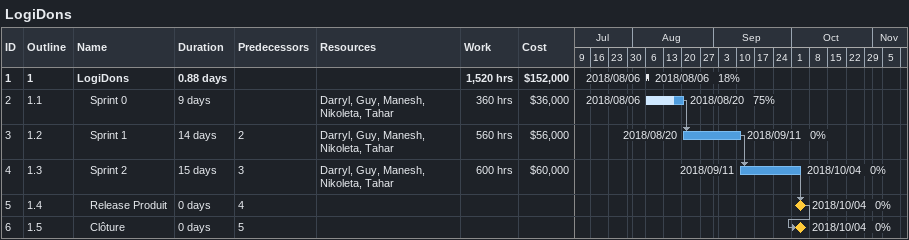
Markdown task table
LogiDons

| ID | WBS | Task | Duration | Start | Finish | Predecessors | Resources | % complete | Work (h) | Cost ($) |
|---|---|---|---|---|---|---|---|---|---|---|
| 1 | 1 | **LogiDons** | 0.88d | 2018-08-06 | 2018-08-06 |  |  | 18 | 1520 | 152000 |
| 2 | 1.1 | Sprint 0 | 9d | 2018-08-06 | 2018-08-20 |  | Darryl, Guy, Manesh, Nikoleta, Tahar | 75 | 360 | 36000 |
| 3 | 1.2 | Sprint 1 | 14d | 2018-08-20 | 2018-09-11 | 2 | Darryl, Guy, Manesh, Nikoleta, Tahar | 0 | 560 | 56000 |
| 4 | 1.3 | Sprint 2 | 15d | 2018-09-11 | 2018-10-04 | 3 | Darryl, Guy, Manesh, Nikoleta, Tahar | 0 | 600 | 60000 |
| 5 | 1.4 | Release Produit | 0d | 2018-10-04 | 2018-10-04 | 4 |  | 0 |  |  |
| 6 | 1.5 | Clôture | 0d | 2018-10-04 | 2018-10-04 | 5 |  | 0 |  |  |
